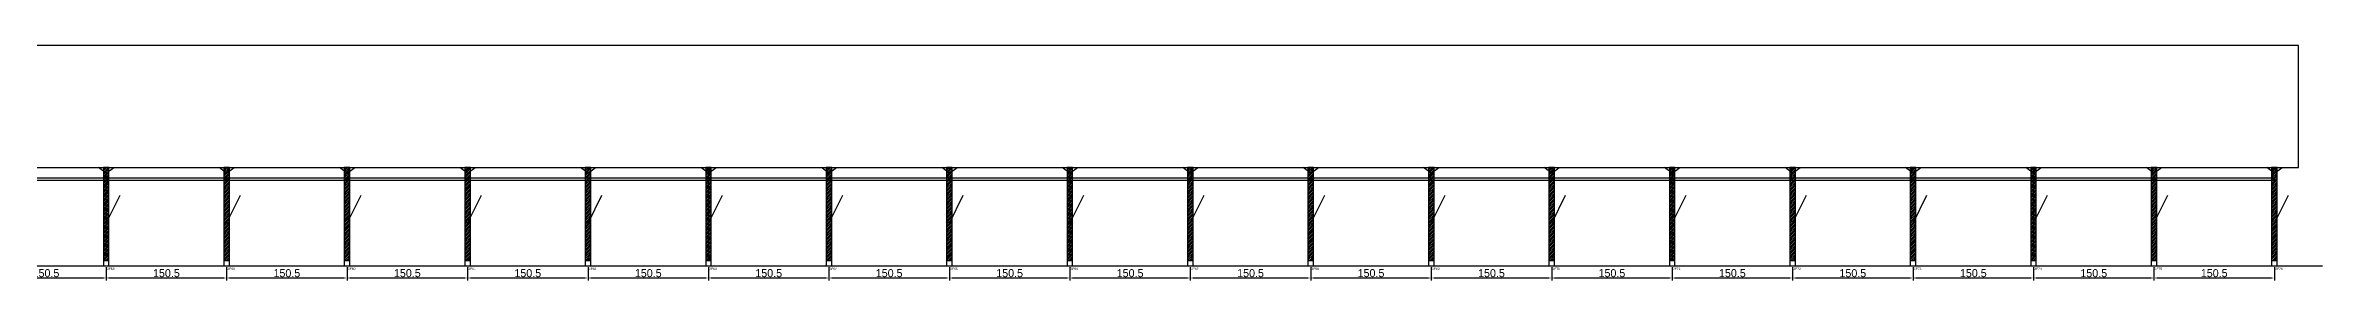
# Model space of a CAD drawing. Header units: metres. Extents: x -30 to 11380, y -25 to 308.
# Drawn here: x 8535 to 11380, y -25 to 268 of the extents above; entities that cross this region are included whole.
import ezdxf

# ---------------------------------------------------------------- set-up
doc = ezdxf.new("R2010")
doc.units = ezdxf.units.M
for name, color, linetype in [('BARRA_ANCORAGEM', 1, 'Continuous'), ('COTA', 241, 'Continuous'), ('GARFOS OK', 3, 'Continuous'), ('NOME DA VIGA', 6, 'Continuous'), ('SARR_7x7', 40, 'Continuous'), ('TIRAS REESCORAMENTO', 252, 'Continuous'), ('VIGAS', 3, 'Continuous')]:
    doc.layers.add(name, color=color, linetype=linetype)
doc.dimstyles.new('EZ DXF', dxfattribs={"dimtxt": 10, "dimasz": 3.5, "dimexe": 3, "dimexo": 1.5, "dimgap": 1, "dimtad": 1, "dimdec": 1, "dimdsep": 46, "dimcen": 2.5, "dimazin": 3, "dimtfac": 1, "dimtmove": 0, "dimatfit": 3})

msp = doc.modelspace()

# ---------------------------------------------------------------- hatches: boundary and pattern name
at = {"layer": 'COTA'}
h = msp.add_hatch(dxfattribs=at)
h.set_pattern_fill('ANSI31', scale=0.5)
h.paths.add_polyline_path([(8606.9, 0), (8613.9, 0), (8613.9, 116), (8606.9, 116)])
h = msp.add_hatch(dxfattribs=at)
h.set_pattern_fill('ANSI31', scale=0.5)
h.paths.add_polyline_path([(8757.43, 0), (8764.43, 0), (8764.43, 116), (8757.43, 116)])
h = msp.add_hatch(dxfattribs=at)
h.set_pattern_fill('ANSI31', scale=0.5)
h.paths.add_polyline_path([(8907.97, 0), (8914.97, 0), (8914.97, 116), (8907.97, 116)])
h = msp.add_hatch(dxfattribs=at)
h.set_pattern_fill('ANSI31', scale=0.5)
h.paths.add_polyline_path([(9058.5, 0), (9065.5, 0), (9065.5, 116), (9058.5, 116)])
h = msp.add_hatch(dxfattribs=at)
h.set_pattern_fill('ANSI31', scale=0.5)
h.paths.add_polyline_path([(9209.03, 0), (9216.03, 0), (9216.03, 116), (9209.03, 116)])
h = msp.add_hatch(dxfattribs=at)
h.set_pattern_fill('ANSI31', scale=0.5)
h.paths.add_polyline_path([(9359.57, 0), (9366.57, 0), (9366.57, 116), (9359.57, 116)])
h = msp.add_hatch(dxfattribs=at)
h.set_pattern_fill('ANSI31', scale=0.5)
h.paths.add_polyline_path([(9510.1, 0), (9517.1, 0), (9517.1, 116), (9510.1, 116)])
h = msp.add_hatch(dxfattribs=at)
h.set_pattern_fill('ANSI31', scale=0.5)
h.paths.add_polyline_path([(9660.63, 0), (9667.63, 0), (9667.63, 116), (9660.63, 116)])
h = msp.add_hatch(dxfattribs=at)
h.set_pattern_fill('ANSI31', scale=0.5)
h.paths.add_polyline_path([(9811.17, 0), (9818.17, 0), (9818.17, 116), (9811.17, 116)])
h = msp.add_hatch(dxfattribs=at)
h.set_pattern_fill('ANSI31', scale=0.5)
h.paths.add_polyline_path([(9961.7, 0), (9968.7, 0), (9968.7, 116), (9961.7, 116)])
h = msp.add_hatch(dxfattribs=at)
h.set_pattern_fill('ANSI31', scale=0.5)
h.paths.add_polyline_path([(10112.23, 0), (10119.23, 0), (10119.23, 116), (10112.23, 116)])
h = msp.add_hatch(dxfattribs=at)
h.set_pattern_fill('ANSI31', scale=0.5)
h.paths.add_polyline_path([(10262.77, 0), (10269.77, 0), (10269.77, 116), (10262.77, 116)])
h = msp.add_hatch(dxfattribs=at)
h.set_pattern_fill('ANSI31', scale=0.5)
h.paths.add_polyline_path([(10413.3, 0), (10420.3, 0), (10420.3, 116), (10413.3, 116)])
h = msp.add_hatch(dxfattribs=at)
h.set_pattern_fill('ANSI31', scale=0.5)
h.paths.add_polyline_path([(10563.83, 0), (10570.83, 0), (10570.83, 116), (10563.83, 116)])
h = msp.add_hatch(dxfattribs=at)
h.set_pattern_fill('ANSI31', scale=0.5)
h.paths.add_polyline_path([(10714.37, 0), (10721.37, 0), (10721.37, 116), (10714.37, 116)])
h = msp.add_hatch(dxfattribs=at)
h.set_pattern_fill('ANSI31', scale=0.5)
h.paths.add_polyline_path([(10864.9, 0), (10871.9, 0), (10871.9, 116), (10864.9, 116)])
h = msp.add_hatch(dxfattribs=at)
h.set_pattern_fill('ANSI31', scale=0.5)
h.paths.add_polyline_path([(11015.43, 0), (11022.43, 0), (11022.43, 116), (11015.43, 116)])
h = msp.add_hatch(dxfattribs=at)
h.set_pattern_fill('ANSI31', scale=0.5)
h.paths.add_polyline_path([(11165.97, 0), (11172.97, 0), (11172.97, 116), (11165.97, 116)])
h = msp.add_hatch(dxfattribs=at)
h.set_pattern_fill('ANSI31', scale=0.5)
h.paths.add_polyline_path([(11316.5, 0), (11323.5, 0), (11323.5, 116), (11316.5, 116)])

# ---------------------------------------------------------------- linework, layer by layer
at = {"layer": 'BARRA_ANCORAGEM'}
for p, q in [((8610.4, 46.4), (8627.8, 81.2)), ((8760.93, 46.4), (8778.33, 81.2)), ((8911.47, 46.4), (8928.87, 81.2)), ((9062, 46.4), (9079.4, 81.2)), ((9212.53, 46.4), (9229.93, 81.2)), ((9363.07, 46.4), (9380.47, 81.2)), ((9513.6, 46.4), (9531, 81.2)), ((9664.13, 46.4), (9681.53, 81.2)), ((9814.67, 46.4), (9832.07, 81.2)), ((9965.2, 46.4), (9982.6, 81.2)), ((10115.73, 46.4), (10133.13, 81.2)), ((10266.27, 46.4), (10283.67, 81.2)), ((10416.8, 46.4), (10434.2, 81.2)), ((10567.33, 46.4), (10584.73, 81.2)), ((10717.87, 46.4), (10735.27, 81.2)), ((10868.4, 46.4), (10885.8, 81.2)), ((11018.93, 46.4), (11036.33, 81.2)), ((11169.47, 46.4), (11186.87, 81.2)), ((11320, 46.4), (11337.4, 81.2))]:
    msp.add_line(p, q, dxfattribs=at)
at = {"layer": 'GARFOS OK'}
for p, q in [((8610.4, 109), (8600.9, 116)), ((8600.9, 116), (8619.9, 116)), ((8610.4, 109), (8619.9, 116)), ((8760.93, 109), (8751.43, 116)), ((8751.43, 116), (8770.43, 116)), ((8760.93, 109), (8770.43, 116)), ((8911.47, 109), (8901.97, 116)), ((8901.97, 116), (8920.97, 116)), ((8911.47, 109), (8920.97, 116)), ((9062, 109), (9052.5, 116)), ((9052.5, 116), (9071.5, 116)), ((9062, 109), (9071.5, 116)), ((9212.53, 109), (9203.03, 116)), ((9203.03, 116), (9222.03, 116)), ((9212.53, 109), (9222.03, 116)), ((9363.07, 109), (9353.57, 116)), ((9353.57, 116), (9372.57, 116)), ((9363.07, 109), (9372.57, 116)), ((9513.6, 109), (9504.1, 116)), ((9504.1, 116), (9523.1, 116)), ((9513.6, 109), (9523.1, 116)), ((9664.13, 109), (9654.63, 116)), ((9654.63, 116), (9673.63, 116)), ((9664.13, 109), (9673.63, 116)), ((9814.67, 109), (9805.17, 116)), ((9805.17, 116), (9824.17, 116)), ((9814.67, 109), (9824.17, 116)), ((9965.2, 109), (9955.7, 116)), ((9955.7, 116), (9974.7, 116)), ((9965.2, 109), (9974.7, 116)), ((10115.73, 109), (10106.23, 116)), ((10106.23, 116), (10125.23, 116)), ((10115.73, 109), (10125.23, 116)), ((10266.27, 109), (10256.77, 116)), ((10256.77, 116), (10275.77, 116)), ((10266.27, 109), (10275.77, 116)), ((10416.8, 109), (10407.3, 116)), ((10407.3, 116), (10426.3, 116)), ((10416.8, 109), (10426.3, 116)), ((10567.33, 109), (10557.83, 116)), ((10557.83, 116), (10576.83, 116)), ((10567.33, 109), (10576.83, 116)), ((10717.87, 109), (10708.37, 116)), ((10708.37, 116), (10727.37, 116)), ((10717.87, 109), (10727.37, 116)), ((10868.4, 109), (10858.9, 116)), ((10858.9, 116), (10877.9, 116)), ((10868.4, 109), (10877.9, 116)), ((11018.93, 109), (11009.43, 116)), ((11009.43, 116), (11028.43, 116)), ((11018.93, 109), (11028.43, 116)), ((11169.47, 109), (11159.97, 116)), ((11159.97, 116), (11178.97, 116)), ((11169.47, 109), (11178.97, 116)), ((11320, 109), (11310.5, 116)), ((11310.5, 116), (11329.5, 116)), ((11320, 109), (11329.5, 116))]:
    msp.add_line(p, q, dxfattribs=at)
at = {"layer": 'GARFOS OK', "linetype": 'CONTINUOUS'}
msp.add_line((-30, -7), (11380, -7), dxfattribs=at)
at = {"layer": 'GARFOS OK'}
for points in [[(8606.9, 0), (8613.9, 0), (8613.9, 116), (8606.9, 116), (8606.9, 0)], [(8757.43, 0), (8764.43, 0), (8764.43, 116), (8757.43, 116), (8757.43, 0)], [(8907.97, 0), (8914.97, 0), (8914.97, 116), (8907.97, 116), (8907.97, 0)], [(9058.5, 0), (9065.5, 0), (9065.5, 116), (9058.5, 116), (9058.5, 0)], [(9209.03, 0), (9216.03, 0), (9216.03, 116), (9209.03, 116), (9209.03, 0)], [(9359.57, 0), (9366.57, 0), (9366.57, 116), (9359.57, 116), (9359.57, 0)], [(9510.1, 0), (9517.1, 0), (9517.1, 116), (9510.1, 116), (9510.1, 0)], [(9660.63, 0), (9667.63, 0), (9667.63, 116), (9660.63, 116), (9660.63, 0)], [(9811.17, 0), (9818.17, 0), (9818.17, 116), (9811.17, 116), (9811.17, 0)], [(9961.7, 0), (9968.7, 0), (9968.7, 116), (9961.7, 116), (9961.7, 0)], [(10112.23, 0), (10119.23, 0), (10119.23, 116), (10112.23, 116), (10112.23, 0)], [(10262.77, 0), (10269.77, 0), (10269.77, 116), (10262.77, 116), (10262.77, 0)], [(10413.3, 0), (10420.3, 0), (10420.3, 116), (10413.3, 116), (10413.3, 0)], [(10563.83, 0), (10570.83, 0), (10570.83, 116), (10563.83, 116), (10563.83, 0)], [(10714.37, 0), (10721.37, 0), (10721.37, 116), (10714.37, 116), (10714.37, 0)], [(10864.9, 0), (10871.9, 0), (10871.9, 116), (10864.9, 116), (10864.9, 0)], [(11015.43, 0), (11022.43, 0), (11022.43, 116), (11015.43, 116), (11015.43, 0)], [(11165.97, 0), (11172.97, 0), (11172.97, 116), (11165.97, 116), (11165.97, 0)], [(11316.5, 0), (11323.5, 0), (11323.5, 116), (11316.5, 116), (11316.5, 0)]]:
    msp.add_lwpolyline(points, dxfattribs=at)
at = {"layer": 'SARR_7x7'}
for points in [[(8606.9, -7), (8613.9, -7), (8613.9, 0), (8606.9, 0), (8606.9, -7)], [(8757.43, -7), (8764.43, -7), (8764.43, 0), (8757.43, 0), (8757.43, -7)], [(8907.97, -7), (8914.97, -7), (8914.97, 0), (8907.97, 0), (8907.97, -7)], [(9058.5, -7), (9065.5, -7), (9065.5, 0), (9058.5, 0), (9058.5, -7)], [(9209.03, -7), (9216.03, -7), (9216.03, 0), (9209.03, 0), (9209.03, -7)], [(9359.57, -7), (9366.57, -7), (9366.57, 0), (9359.57, 0), (9359.57, -7)], [(9510.1, -7), (9517.1, -7), (9517.1, 0), (9510.1, 0), (9510.1, -7)], [(9660.63, -7), (9667.63, -7), (9667.63, 0), (9660.63, 0), (9660.63, -7)], [(9811.17, -7), (9818.17, -7), (9818.17, 0), (9811.17, 0), (9811.17, -7)], [(9961.7, -7), (9968.7, -7), (9968.7, 0), (9961.7, 0), (9961.7, -7)], [(10112.23, -7), (10119.23, -7), (10119.23, 0), (10112.23, 0), (10112.23, -7)], [(10262.77, -7), (10269.77, -7), (10269.77, 0), (10262.77, 0), (10262.77, -7)], [(10413.3, -7), (10420.3, -7), (10420.3, 0), (10413.3, 0), (10413.3, -7)], [(10563.83, -7), (10570.83, -7), (10570.83, 0), (10563.83, 0), (10563.83, -7)], [(10714.37, -7), (10721.37, -7), (10721.37, 0), (10714.37, 0), (10714.37, -7)], [(10864.9, -7), (10871.9, -7), (10871.9, 0), (10864.9, 0), (10864.9, -7)], [(11015.43, -7), (11022.43, -7), (11022.43, 0), (11015.43, 0), (11015.43, -7)], [(11165.97, -7), (11172.97, -7), (11172.97, 0), (11165.97, 0), (11165.97, -7)], [(11316.5, -7), (11323.5, -7), (11323.5, 0), (11316.5, 0), (11316.5, -7)]]:
    msp.add_lwpolyline(points, dxfattribs=at)
at = {"layer": 'TIRAS REESCORAMENTO'}
for points in [[(8459.87, 100), (8610.4, 100), (8610.4, 102.5), (8459.87, 102.5), (8459.87, 100)], [(8610.4, 100), (8760.93, 100), (8760.93, 102.5), (8610.4, 102.5), (8610.4, 100)], [(8760.93, 100), (8911.47, 100), (8911.47, 102.5), (8760.93, 102.5), (8760.93, 100)], [(8911.47, 100), (9062, 100), (9062, 102.5), (8911.47, 102.5), (8911.47, 100)], [(9062, 100), (9212.53, 100), (9212.53, 102.5), (9062, 102.5), (9062, 100)], [(9212.53, 100), (9363.07, 100), (9363.07, 102.5), (9212.53, 102.5), (9212.53, 100)], [(9363.07, 100), (9513.6, 100), (9513.6, 102.5), (9363.07, 102.5), (9363.07, 100)], [(9513.6, 100), (9664.13, 100), (9664.13, 102.5), (9513.6, 102.5), (9513.6, 100)], [(9664.13, 100), (9814.67, 100), (9814.67, 102.5), (9664.13, 102.5), (9664.13, 100)], [(9814.67, 100), (9965.2, 100), (9965.2, 102.5), (9814.67, 102.5), (9814.67, 100)], [(9965.2, 100), (10115.73, 100), (10115.73, 102.5), (9965.2, 102.5), (9965.2, 100)], [(10115.73, 100), (10266.27, 100), (10266.27, 102.5), (10115.73, 102.5), (10115.73, 100)], [(10266.27, 100), (10416.8, 100), (10416.8, 102.5), (10266.27, 102.5), (10266.27, 100)], [(10416.8, 100), (10567.33, 100), (10567.33, 102.5), (10416.8, 102.5), (10416.8, 100)], [(10567.33, 100), (10717.87, 100), (10717.87, 102.5), (10567.33, 102.5), (10567.33, 100)], [(10717.87, 100), (10868.4, 100), (10868.4, 102.5), (10717.87, 102.5), (10717.87, 100)], [(10868.4, 100), (11018.93, 100), (11018.93, 102.5), (10868.4, 102.5), (10868.4, 100)], [(11018.93, 100), (11169.47, 100), (11169.47, 102.5), (11018.93, 102.5), (11018.93, 100)], [(11169.47, 100), (11320, 100), (11320, 102.5), (11169.47, 102.5), (11169.47, 100)]]:
    msp.add_lwpolyline(points, dxfattribs=at)
at = {"layer": 'VIGAS'}
msp.add_lwpolyline([(0, 116), (11350, 116), (11350, 268), (0, 268), (0, 116)], dxfattribs=at)

# ---------------------------------------------------------------- texts
at = {"layer": 'NOME DA VIGA'}
for s, p in [('GF58', (8610.4, -12)), ('GF59', (8760.93, -12)), ('GF60', (8911.47, -12)), ('GF61', (9062, -12)), ('GF62', (9212.53, -12)), ('GF63', (9363.07, -12)), ('GF64', (9513.6, -12)), ('GF65', (9664.13, -12)), ('GF66', (9814.67, -12)), ('GF67', (9965.2, -12)), ('GF68', (10115.73, -12)), ('GF69', (10266.27, -12)), ('GF70', (10416.8, -12)), ('GF71', (10567.33, -12)), ('GF72', (10717.87, -12)), ('GF73', (10868.4, -12)), ('GF74', (11018.93, -12)), ('GF75', (11169.47, -12)), ('GF76', (11320, -12))]:
    msp.add_text(s, height=3, dxfattribs=at).set_placement(p)

# ---------------------------------------------------------------- dimensions: what is measured, and where the dimension line sits
at = {"layer": 'COTA'}
for base, p1, p2 in [((8459.87, -22), (8459.87, -7), (8610.4, -7)), ((8610.4, -22), (8610.4, -7), (8760.93, -7)), ((8760.93, -22), (8760.93, -7), (8911.47, -7)), ((8911.47, -22), (8911.47, -7), (9062, -7)), ((9062, -22), (9062, -7), (9212.53, -7)), ((9212.53, -22), (9212.53, -7), (9363.07, -7)), ((9363.07, -22), (9363.07, -7), (9513.6, -7)), ((9513.6, -22), (9513.6, -7), (9664.13, -7)), ((9664.13, -22), (9664.13, -7), (9814.67, -7)), ((9814.67, -22), (9814.67, -7), (9965.2, -7)), ((9965.2, -22), (9965.2, -7), (10115.73, -7)), ((10115.73, -22), (10115.73, -7), (10266.27, -7)), ((10266.27, -22), (10266.27, -7), (10416.8, -7)), ((10416.8, -22), (10416.8, -7), (10567.33, -7)), ((10567.33, -22), (10567.33, -7), (10717.87, -7)), ((10717.87, -22), (10717.87, -7), (10868.4, -7)), ((10868.4, -22), (10868.4, -7), (11018.93, -7)), ((11018.93, -22), (11018.93, -7), (11169.47, -7)), ((11169.47, -22), (11169.47, -7), (11320, -7))]:
    msp.add_linear_dim(base=base, p1=p1, p2=p2, dimstyle='EZ DXF', dxfattribs=at).render()

doc.saveas('drawing.dxf')
